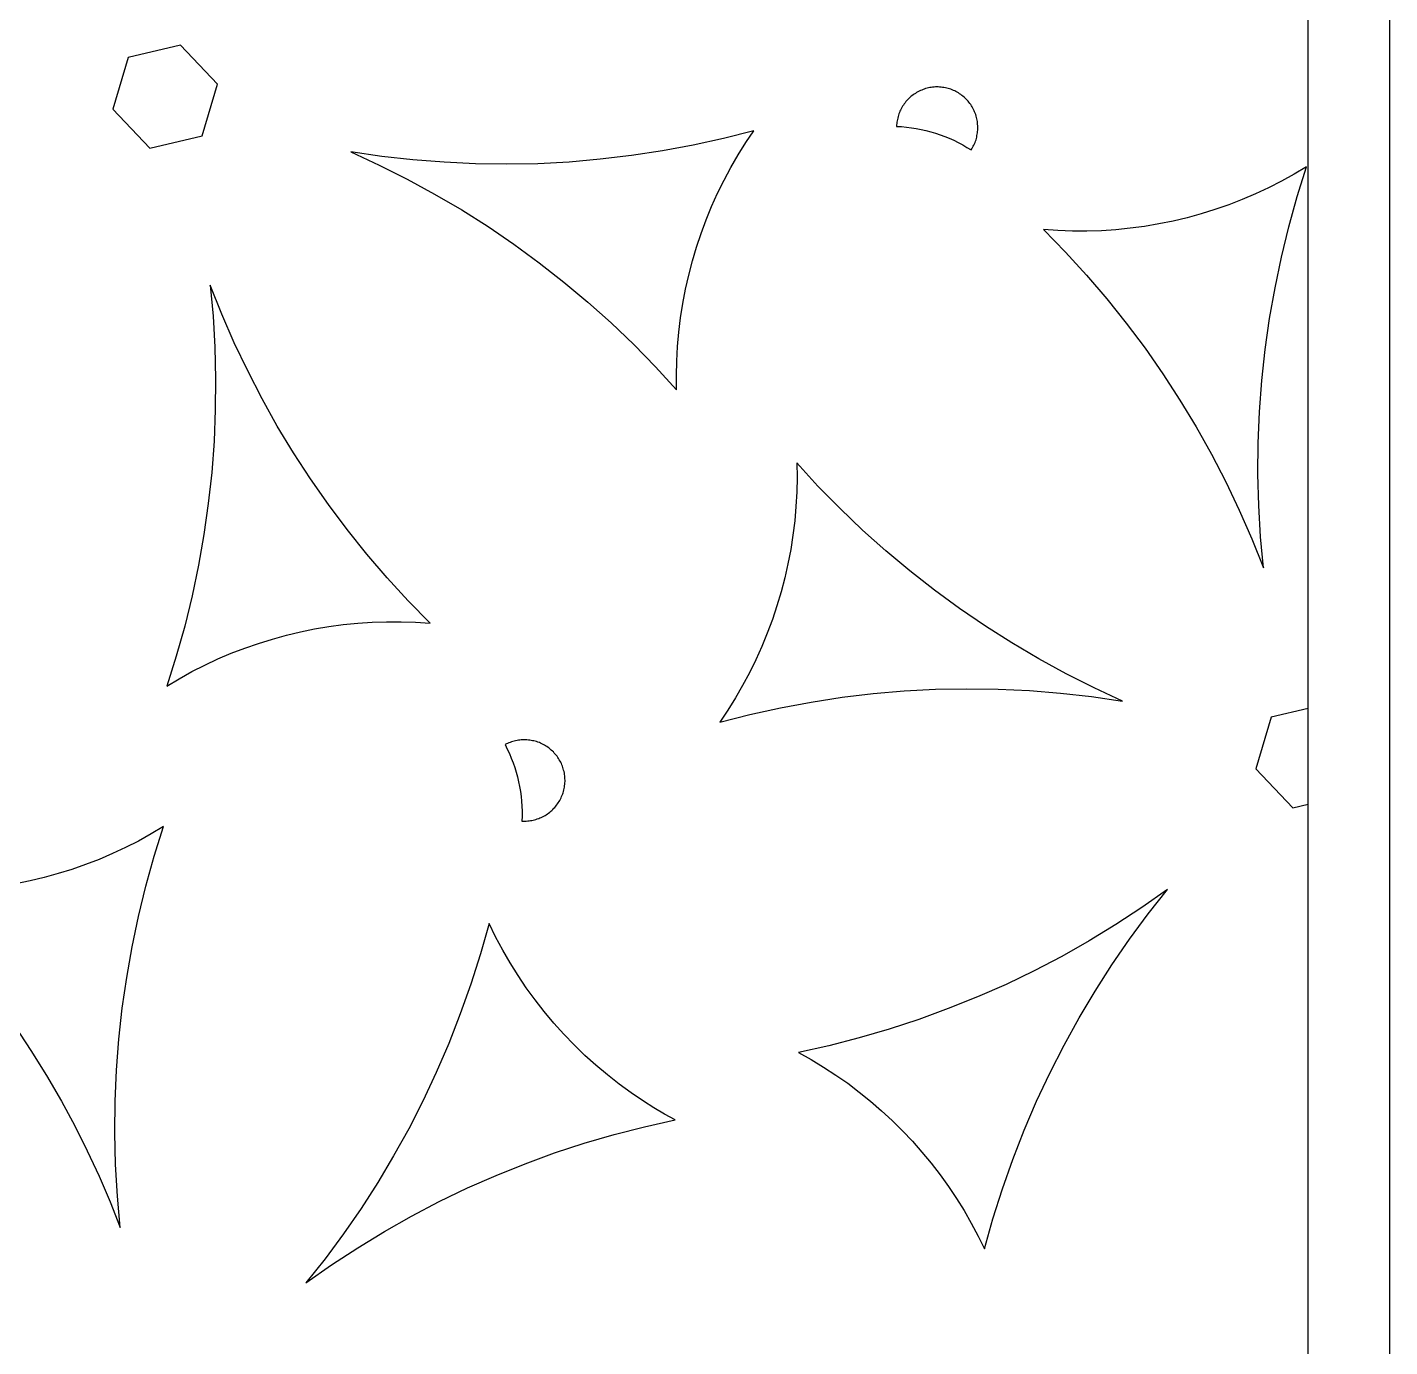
# Model space of a CAD drawing. Header units: millimetres. Extents: x 673 to 1358, y 599 to 1000.
# Drawn here: x 1258 to 1358.3, y 781.1 to 878.3 of the extents above; entities that cross this region are included whole.
import ezdxf

# ---------------------------------------------------------------- set-up
doc = ezdxf.new("R2010")
doc.units = ezdxf.units.MM
doc.layers.add('Layer 01', color=12, linetype='Continuous', true_color=0xde0000)

msp = doc.modelspace()

# ---------------------------------------------------------------- linework, layer by layer
at = {"layer": 'Layer 01'}
for p, q in [((1358.34, 598.75), (1358.34, 999.58)), ((1352.34, 604.75), (1352.34, 993.58)), ((1265.43, 876.06), (1264.3, 872.26)), ((1269.29, 876.98), (1265.43, 876.06)), ((1272.01, 874.1), (1269.29, 876.98)), ((1270.88, 870.3), (1272.01, 874.1)), ((1322.92, 873.04), (1322.84, 872.96)), ((1322.99, 873.11), (1322.92, 873.04)), ((1323.07, 873.18), (1322.99, 873.11)), ((1323.15, 873.24), (1323.07, 873.18)), ((1323.23, 873.31), (1323.15, 873.24)), ((1323.32, 873.37), (1323.23, 873.31)), ((1323.41, 873.42), (1323.32, 873.37)), ((1323.49, 873.48), (1323.41, 873.42)), ((1323.59, 873.53), (1323.49, 873.48)), ((1323.68, 873.58), (1323.59, 873.53)), ((1323.77, 873.62), (1323.68, 873.58)), ((1323.87, 873.66), (1323.77, 873.62)), ((1323.97, 873.7), (1323.87, 873.66)), ((1324.06, 873.74), (1323.97, 873.7)), ((1324.16, 873.77), (1324.06, 873.74)), ((1324.26, 873.8), (1324.16, 873.77)), ((1324.37, 873.82), (1324.26, 873.8)), ((1324.47, 873.84), (1324.37, 873.82)), ((1324.57, 873.86), (1324.47, 873.84)), ((1324.67, 873.87), (1324.57, 873.86)), ((1324.78, 873.88), (1324.67, 873.87)), ((1324.88, 873.89), (1324.78, 873.88)), ((1324.99, 873.89), (1324.88, 873.89)), ((1325.09, 873.89), (1324.99, 873.89)), ((1325.19, 873.88), (1325.09, 873.89)), ((1325.3, 873.88), (1325.19, 873.88)), ((1325.4, 873.86), (1325.3, 873.88)), ((1325.51, 873.85), (1325.4, 873.86)), ((1325.61, 873.83), (1325.51, 873.85)), ((1325.71, 873.81), (1325.61, 873.83)), ((1325.81, 873.78), (1325.71, 873.81)), ((1325.91, 873.75), (1325.81, 873.78)), ((1326.01, 873.72), (1325.91, 873.75)), ((1326.11, 873.68), (1326.01, 873.72)), ((1326.2, 873.64), (1326.11, 873.68)), ((1326.3, 873.6), (1326.2, 873.64)), ((1326.39, 873.55), (1326.3, 873.6)), ((1326.48, 873.5), (1326.39, 873.55)), ((1326.57, 873.45), (1326.48, 873.5)), ((1326.66, 873.39), (1326.57, 873.45)), ((1326.75, 873.33), (1326.66, 873.39)), ((1326.83, 873.27), (1326.75, 873.33)), ((1326.91, 873.21), (1326.83, 873.27)), ((1326.99, 873.14), (1326.91, 873.21)), ((1327.07, 873.07), (1326.99, 873.14)), ((1327.14, 873), (1327.07, 873.07)), ((1264.3, 872.26), (1267.02, 869.38)), ((1322.27, 872.1), (1322.23, 872)), ((1322.31, 872.19), (1322.27, 872.1)), ((1322.36, 872.29), (1322.31, 872.19)), ((1322.41, 872.38), (1322.36, 872.29)), ((1322.46, 872.47), (1322.41, 872.38)), ((1322.52, 872.56), (1322.46, 872.47)), ((1322.58, 872.64), (1322.52, 872.56)), ((1322.64, 872.72), (1322.58, 872.64)), ((1322.7, 872.81), (1322.64, 872.72)), ((1322.77, 872.89), (1322.7, 872.81)), ((1322.84, 872.96), (1322.77, 872.89)), ((1327.22, 872.92), (1327.14, 873)), ((1327.28, 872.84), (1327.22, 872.92)), ((1327.35, 872.76), (1327.28, 872.84)), ((1327.41, 872.68), (1327.35, 872.76)), ((1327.48, 872.59), (1327.41, 872.68)), ((1327.53, 872.51), (1327.48, 872.59)), ((1327.59, 872.42), (1327.53, 872.51)), ((1327.64, 872.33), (1327.59, 872.42)), ((1327.69, 872.24), (1327.64, 872.33)), ((1327.73, 872.14), (1327.69, 872.24)), ((1327.77, 872.05), (1327.73, 872.14)), ((1327.81, 871.95), (1327.77, 872.05)), ((1322.03, 871.19), (1322.02, 871.09)), ((1322.02, 871.09), (1322.02, 870.99)), ((1322.04, 871.3), (1322.03, 871.19)), ((1322.06, 871.4), (1322.04, 871.3)), ((1322.08, 871.5), (1322.06, 871.4)), ((1322.1, 871.6), (1322.08, 871.5)), ((1322.13, 871.71), (1322.1, 871.6)), ((1322.16, 871.81), (1322.13, 871.71)), ((1322.19, 871.9), (1322.16, 871.81)), ((1322.23, 872), (1322.19, 871.9)), ((1327.85, 871.85), (1327.81, 871.95)), ((1327.88, 871.75), (1327.85, 871.85)), ((1327.91, 871.65), (1327.88, 871.75)), ((1327.93, 871.55), (1327.91, 871.65)), ((1327.95, 871.45), (1327.93, 871.55)), ((1327.97, 871.34), (1327.95, 871.45)), ((1327.98, 871.24), (1327.97, 871.34)), ((1327.99, 871.14), (1327.98, 871.24)), ((1328, 871.03), (1327.99, 871.14)), ((1328, 870.93), (1328, 871.03)), ((1267.02, 869.38), (1270.88, 870.3)), ((1309.28, 870.1), (1307.03, 869.6)), ((1311.51, 870.67), (1309.28, 870.1)), ((1310.91, 869.79), (1311.51, 870.67)), ((1322.02, 870.99), (1322.38, 870.97)), ((1322.38, 870.97), (1322.74, 870.93)), ((1322.74, 870.93), (1323.11, 870.89)), ((1323.11, 870.89), (1323.47, 870.83)), ((1323.47, 870.83), (1323.82, 870.76)), ((1323.82, 870.76), (1324.18, 870.68)), ((1324.18, 870.68), (1324.53, 870.59)), ((1324.53, 870.59), (1324.88, 870.49)), ((1324.88, 870.49), (1325.23, 870.37)), ((1325.23, 870.37), (1325.57, 870.25)), ((1325.57, 870.25), (1325.9, 870.11)), ((1325.9, 870.11), (1326.24, 869.96)), ((1327.83, 869.9), (1327.87, 870)), ((1327.87, 870), (1327.9, 870.1)), ((1327.9, 870.1), (1327.92, 870.2)), ((1327.92, 870.2), (1327.94, 870.31)), ((1327.94, 870.31), (1327.96, 870.41)), ((1327.96, 870.41), (1327.98, 870.51)), ((1327.98, 870.51), (1327.99, 870.62)), ((1327.99, 870.62), (1328, 870.72)), ((1328, 870.82), (1328, 870.93)), ((1328, 870.72), (1328, 870.82)), ((1284.11, 868.78), (1281.83, 869.11)), ((1281.83, 869.11), (1283.92, 868.14)), ((1304.77, 869.18), (1302.49, 868.83)), ((1307.03, 869.6), (1304.77, 869.18)), ((1310.35, 868.88), (1310.91, 869.79)), ((1326.24, 869.96), (1326.56, 869.8)), ((1326.56, 869.8), (1326.89, 869.63)), ((1326.89, 869.63), (1327.2, 869.44)), ((1327.2, 869.44), (1327.51, 869.25)), ((1327.51, 869.25), (1327.57, 869.34)), ((1327.57, 869.34), (1327.62, 869.43)), ((1327.62, 869.43), (1327.67, 869.52)), ((1327.67, 869.52), (1327.72, 869.61)), ((1327.72, 869.61), (1327.76, 869.71)), ((1327.76, 869.71), (1327.8, 869.81)), ((1327.8, 869.81), (1327.83, 869.9)), ((1283.92, 868.14), (1285.98, 867.11)), ((1286.4, 868.52), (1284.11, 868.78)), ((1288.7, 868.34), (1286.4, 868.52)), ((1291, 868.23), (1288.7, 868.34)), ((1293.3, 868.2), (1291, 868.23)), ((1295.61, 868.24), (1293.3, 868.2)), ((1297.91, 868.36), (1295.61, 868.24)), ((1300.2, 868.56), (1297.91, 868.36)), ((1302.49, 868.83), (1300.2, 868.56)), ((1309.81, 867.96), (1310.35, 868.88)), ((1352.22, 868), (1351.31, 867.46)), ((1351.53, 865.81), (1352.22, 868)), ((1285.98, 867.11), (1288, 866)), ((1308.84, 866.06), (1309.31, 867.02)), ((1309.31, 867.02), (1309.81, 867.96)), ((1351.31, 867.46), (1350.37, 866.94)), ((1288, 866), (1289.99, 864.83)), ((1308.4, 865.09), (1308.84, 866.06)), ((1348.45, 866.01), (1347.47, 865.59)), ((1349.42, 866.46), (1348.45, 866.01)), ((1350.37, 866.94), (1349.42, 866.46)), ((1307.99, 864.1), (1308.4, 865.09)), ((1346.48, 865.21), (1345.47, 864.86)), ((1347.47, 865.59), (1346.48, 865.21)), ((1350.91, 863.59), (1351.53, 865.81)), ((1289.99, 864.83), (1291.93, 863.6)), ((1307.62, 863.1), (1307.99, 864.1)), ((1342.38, 864.01), (1341.34, 863.8)), ((1343.42, 864.26), (1342.38, 864.01)), ((1344.45, 864.54), (1343.42, 864.26)), ((1345.47, 864.86), (1344.45, 864.54)), ((1291.93, 863.6), (1293.84, 862.3)), ((1307.28, 862.09), (1307.62, 863.1)), ((1332.84, 863.38), (1334.45, 861.73)), ((1333.9, 863.31), (1332.84, 863.38)), ((1334.97, 863.27), (1333.9, 863.31)), ((1336.03, 863.27), (1334.97, 863.27)), ((1337.1, 863.3), (1336.03, 863.27)), ((1338.17, 863.37), (1337.1, 863.3)), ((1339.23, 863.48), (1338.17, 863.37)), ((1340.28, 863.62), (1339.23, 863.48)), ((1341.34, 863.8), (1340.28, 863.62)), ((1350.36, 861.35), (1350.91, 863.59)), ((1293.84, 862.3), (1295.7, 860.94)), ((1306.98, 861.07), (1307.28, 862.09)), ((1306.71, 860.03), (1306.98, 861.07)), ((1334.45, 861.73), (1336, 860.03)), ((1349.89, 859.1), (1350.36, 861.35)), ((1295.7, 860.94), (1297.51, 859.52)), ((1306.47, 858.99), (1306.71, 860.03)), ((1336, 860.03), (1337.5, 858.28)), ((1272.32, 857.16), (1271.47, 859.3)), ((1271.47, 859.3), (1271.68, 857.01)), ((1297.51, 859.52), (1299.28, 858.04)), ((1306.27, 857.95), (1306.47, 858.99)), ((1349.49, 856.83), (1349.89, 859.1)), ((1299.28, 858.04), (1300.99, 856.51)), ((1337.5, 858.28), (1338.94, 856.49)), ((1271.68, 857.01), (1271.81, 854.71)), ((1273.24, 855.05), (1272.32, 857.16)), ((1306.11, 856.89), (1306.27, 857.95)), ((1300.99, 856.51), (1302.66, 854.91)), ((1305.98, 855.83), (1306.11, 856.89)), ((1338.94, 856.49), (1340.32, 854.64)), ((1349.17, 854.55), (1349.49, 856.83)), ((1274.23, 852.97), (1273.24, 855.05)), ((1305.89, 854.77), (1305.98, 855.83)), ((1271.81, 854.71), (1271.86, 852.4)), ((1302.66, 854.91), (1304.27, 853.27)), ((1305.83, 853.7), (1305.89, 854.77)), ((1340.32, 854.64), (1341.64, 852.75)), ((1348.92, 852.26), (1349.17, 854.55)), ((1275.29, 850.92), (1274.23, 852.97)), ((1304.27, 853.27), (1305.82, 851.57)), ((1305.81, 852.64), (1305.83, 853.7)), ((1271.86, 852.4), (1271.84, 850.1)), ((1305.82, 851.57), (1305.81, 852.64)), ((1341.64, 852.75), (1342.89, 850.82)), ((1348.75, 849.96), (1348.92, 852.26)), ((1271.84, 850.1), (1271.75, 847.8)), ((1276.41, 848.91), (1275.29, 850.92)), ((1342.89, 850.82), (1344.08, 848.85)), ((1348.65, 847.66), (1348.75, 849.96)), ((1277.6, 846.94), (1276.41, 848.91)), ((1344.08, 848.85), (1345.21, 846.84)), ((1271.75, 847.8), (1271.58, 845.5)), ((1278.86, 845.01), (1277.6, 846.94)), ((1348.63, 845.36), (1348.65, 847.66)), ((1316.23, 844.49), (1314.67, 846.19)), ((1314.67, 846.19), (1314.69, 845.12)), ((1345.21, 846.84), (1346.27, 844.79)), ((1271.58, 845.5), (1271.33, 843.21)), ((1280.18, 843.12), (1278.86, 845.01)), ((1314.69, 845.12), (1314.67, 844.06)), ((1348.69, 843.05), (1348.63, 845.36)), ((1314.67, 844.06), (1314.61, 842.99)), ((1317.84, 842.85), (1316.23, 844.49)), ((1346.27, 844.79), (1347.26, 842.71)), ((1271.33, 843.21), (1271, 840.93)), ((1281.56, 841.28), (1280.18, 843.12)), ((1314.61, 842.99), (1314.52, 841.93)), ((1348.82, 840.75), (1348.69, 843.05)), ((1314.52, 841.93), (1314.39, 840.87)), ((1319.5, 841.25), (1317.84, 842.85)), ((1347.26, 842.71), (1348.18, 840.6)), ((1271, 840.93), (1270.61, 838.66)), ((1283, 839.48), (1281.56, 841.28)), ((1321.22, 839.72), (1319.5, 841.25)), ((1314.39, 840.87), (1314.22, 839.82)), ((1348.18, 840.6), (1349.03, 838.46)), ((1349.03, 838.46), (1348.82, 840.75)), ((1284.49, 837.73), (1283, 839.48)), ((1314.22, 839.82), (1314.02, 838.77)), ((1322.99, 838.24), (1321.22, 839.72)), ((1270.61, 838.66), (1270.13, 836.41)), ((1314.02, 838.77), (1313.79, 837.73)), ((1324.8, 836.82), (1322.99, 838.24)), ((1286.05, 836.03), (1284.49, 837.73)), ((1313.79, 837.73), (1313.52, 836.69)), ((1270.13, 836.41), (1269.59, 834.17)), ((1287.66, 834.38), (1286.05, 836.03)), ((1313.52, 836.69), (1313.21, 835.67)), ((1326.66, 835.46), (1324.8, 836.82)), ((1313.21, 835.67), (1312.87, 834.66)), ((1328.56, 834.16), (1326.66, 835.46)), ((1269.59, 834.17), (1268.97, 831.95)), ((1278.11, 833.75), (1279.16, 833.96)), ((1279.16, 833.96), (1280.21, 834.14)), ((1280.21, 834.14), (1281.27, 834.28)), ((1281.27, 834.28), (1282.33, 834.39)), ((1282.33, 834.39), (1283.4, 834.46)), ((1283.4, 834.46), (1284.46, 834.49)), ((1284.46, 834.49), (1285.53, 834.49)), ((1285.53, 834.49), (1286.6, 834.46)), ((1286.6, 834.46), (1287.66, 834.38)), ((1312.87, 834.66), (1312.5, 833.66)), ((1330.51, 832.93), (1328.56, 834.16)), ((1274.02, 832.55), (1275.03, 832.9)), ((1275.03, 832.9), (1276.05, 833.22)), ((1276.05, 833.22), (1277.08, 833.5)), ((1277.08, 833.5), (1278.11, 833.75)), ((1312.5, 833.66), (1312.1, 832.67)), ((1332.49, 831.76), (1330.51, 832.93)), ((1268.97, 831.95), (1268.27, 829.76)), ((1272.04, 831.75), (1273.02, 832.17)), ((1273.02, 832.17), (1274.02, 832.55)), ((1312.1, 832.67), (1311.66, 831.7)), ((1270.12, 830.82), (1271.08, 831.3)), ((1271.08, 831.3), (1272.04, 831.75)), ((1311.66, 831.7), (1311.19, 830.74)), ((1334.51, 830.65), (1332.49, 831.76)), ((1268.27, 829.76), (1269.19, 830.3)), ((1269.19, 830.3), (1270.12, 830.82)), ((1311.19, 830.74), (1310.68, 829.8)), ((1336.57, 829.62), (1334.51, 830.65)), ((1310.15, 828.88), (1309.58, 827.97)), ((1310.68, 829.8), (1310.15, 828.88)), ((1315.73, 828.58), (1318.01, 828.93)), ((1318.01, 828.93), (1320.3, 829.2)), ((1320.3, 829.2), (1322.59, 829.4)), ((1322.59, 829.4), (1324.89, 829.52)), ((1324.89, 829.52), (1327.19, 829.56)), ((1327.19, 829.56), (1329.5, 829.53)), ((1329.5, 829.53), (1331.8, 829.43)), ((1331.8, 829.43), (1334.09, 829.24)), ((1334.09, 829.24), (1336.38, 828.98)), ((1336.38, 828.98), (1338.66, 828.65)), ((1338.66, 828.65), (1336.57, 829.62)), ((1309.58, 827.97), (1308.99, 827.09)), ((1311.22, 827.66), (1313.47, 828.16)), ((1313.47, 828.16), (1315.73, 828.58)), ((1352.34, 828.11), (1349.61, 827.46)), ((1308.99, 827.09), (1311.22, 827.66)), ((1349.61, 827.46), (1348.48, 823.66)), ((1293.28, 825.49), (1293.18, 825.44)), ((1293.18, 825.44), (1293.35, 825.11)), ((1293.37, 825.53), (1293.28, 825.49)), ((1293.35, 825.11), (1293.5, 824.78)), ((1293.47, 825.57), (1293.37, 825.53)), ((1293.56, 825.61), (1293.47, 825.57)), ((1293.66, 825.64), (1293.56, 825.61)), ((1293.76, 825.68), (1293.66, 825.64)), ((1293.86, 825.7), (1293.76, 825.68)), ((1293.96, 825.73), (1293.86, 825.7)), ((1294.07, 825.75), (1293.96, 825.73)), ((1294.17, 825.76), (1294.07, 825.75)), ((1294.27, 825.78), (1294.17, 825.76)), ((1294.38, 825.79), (1294.27, 825.78)), ((1294.48, 825.79), (1294.38, 825.79)), ((1294.59, 825.8), (1294.48, 825.79)), ((1294.69, 825.8), (1294.59, 825.8)), ((1294.79, 825.79), (1294.69, 825.8)), ((1294.9, 825.78), (1294.79, 825.79)), ((1295, 825.77), (1294.9, 825.78)), ((1295.1, 825.75), (1295, 825.77)), ((1295.21, 825.73), (1295.1, 825.75)), ((1295.31, 825.71), (1295.21, 825.73)), ((1295.41, 825.69), (1295.31, 825.71)), ((1295.51, 825.66), (1295.41, 825.69)), ((1295.61, 825.62), (1295.51, 825.66)), ((1295.71, 825.59), (1295.61, 825.62)), ((1295.8, 825.55), (1295.71, 825.59)), ((1295.9, 825.5), (1295.8, 825.55)), ((1295.99, 825.46), (1295.9, 825.5)), ((1296.08, 825.41), (1295.99, 825.46)), ((1296.17, 825.35), (1296.08, 825.41)), ((1296.26, 825.3), (1296.17, 825.35)), ((1296.35, 825.24), (1296.26, 825.3)), ((1296.43, 825.17), (1296.35, 825.24)), ((1296.51, 825.11), (1296.43, 825.17)), ((1296.59, 825.04), (1296.51, 825.11)), ((1296.67, 824.97), (1296.59, 825.04)), ((1296.74, 824.9), (1296.67, 824.97)), ((1296.81, 824.82), (1296.74, 824.9)), ((1293.5, 824.78), (1293.64, 824.45)), ((1293.64, 824.45), (1293.78, 824.11)), ((1293.78, 824.11), (1293.9, 823.76)), ((1296.88, 824.74), (1296.81, 824.82)), ((1296.95, 824.66), (1296.88, 824.74)), ((1297.01, 824.58), (1296.95, 824.66)), ((1297.07, 824.5), (1297.01, 824.58)), ((1297.13, 824.41), (1297.07, 824.5)), ((1297.18, 824.32), (1297.13, 824.41)), ((1297.24, 824.23), (1297.18, 824.32)), ((1297.28, 824.14), (1297.24, 824.23)), ((1297.33, 824.04), (1297.28, 824.14)), ((1297.37, 823.95), (1297.33, 824.04)), ((1297.41, 823.85), (1297.37, 823.95)), ((1297.44, 823.75), (1297.41, 823.85)), ((1293.9, 823.76), (1294, 823.42)), ((1294, 823.42), (1294.1, 823.06)), ((1294.1, 823.06), (1294.18, 822.71)), ((1297.47, 823.65), (1297.44, 823.75)), ((1297.5, 823.55), (1297.47, 823.65)), ((1297.53, 823.45), (1297.5, 823.55)), ((1297.55, 823.35), (1297.53, 823.45)), ((1297.56, 823.24), (1297.55, 823.35)), ((1297.58, 823.14), (1297.56, 823.24)), ((1297.59, 823.04), (1297.58, 823.14)), ((1297.59, 822.93), (1297.59, 823.04)), ((1297.6, 822.83), (1297.59, 822.93)), ((1348.48, 823.66), (1351.21, 820.78)), ((1294.18, 822.71), (1294.26, 822.35)), ((1294.26, 822.35), (1294.32, 821.99)), ((1294.32, 821.99), (1294.37, 821.63)), ((1297.43, 821.81), (1297.46, 821.9)), ((1297.46, 821.9), (1297.49, 822)), ((1297.49, 822), (1297.51, 822.11)), ((1297.51, 822.11), (1297.54, 822.21)), ((1297.54, 822.21), (1297.56, 822.31)), ((1297.56, 822.31), (1297.57, 822.41)), ((1297.57, 822.41), (1297.58, 822.52)), ((1297.58, 822.52), (1297.59, 822.62)), ((1297.59, 822.62), (1297.6, 822.72)), ((1297.6, 822.72), (1297.6, 822.83)), ((1294.37, 821.63), (1294.4, 821.27)), ((1294.4, 821.27), (1294.43, 820.91)), ((1294.43, 820.91), (1294.44, 820.54)), ((1296.85, 820.82), (1296.92, 820.9)), ((1296.92, 820.9), (1296.98, 820.98)), ((1296.98, 820.98), (1297.04, 821.07)), ((1297.04, 821.07), (1297.1, 821.15)), ((1297.1, 821.15), (1297.16, 821.24)), ((1297.16, 821.24), (1297.21, 821.33)), ((1297.21, 821.33), (1297.26, 821.42)), ((1297.26, 821.42), (1297.31, 821.52)), ((1297.31, 821.52), (1297.35, 821.61)), ((1297.35, 821.61), (1297.39, 821.71)), ((1297.39, 821.71), (1297.43, 821.81)), ((1351.21, 820.78), (1352.34, 821.05)), ((1294.44, 820.18), (1294.43, 819.81)), ((1294.44, 820.54), (1294.44, 820.18)), ((1294.85, 819.82), (1294.95, 819.83)), ((1294.95, 819.83), (1295.05, 819.84)), ((1295.05, 819.84), (1295.16, 819.86)), ((1295.16, 819.86), (1295.26, 819.88)), ((1295.26, 819.88), (1295.36, 819.91)), ((1295.36, 819.91), (1295.46, 819.93)), ((1295.46, 819.93), (1295.56, 819.97)), ((1295.56, 819.97), (1295.66, 820)), ((1295.66, 820), (1295.75, 820.04)), ((1295.75, 820.04), (1295.85, 820.08)), ((1295.85, 820.08), (1295.94, 820.13)), ((1295.94, 820.13), (1296.04, 820.17)), ((1296.04, 820.17), (1296.13, 820.23)), ((1296.13, 820.23), (1296.22, 820.28)), ((1296.22, 820.28), (1296.3, 820.34)), ((1296.3, 820.34), (1296.39, 820.4)), ((1296.39, 820.4), (1296.47, 820.46)), ((1296.47, 820.46), (1296.55, 820.53)), ((1296.55, 820.53), (1296.63, 820.6)), ((1296.63, 820.6), (1296.7, 820.67)), ((1296.7, 820.67), (1296.78, 820.75)), ((1296.78, 820.75), (1296.85, 820.82)), ((1267.12, 818.86), (1266.19, 818.34)), ((1268.04, 819.4), (1267.12, 818.86)), ((1267.35, 817.22), (1268.04, 819.4)), ((1294.43, 819.81), (1294.53, 819.81)), ((1294.53, 819.81), (1294.64, 819.81)), ((1294.64, 819.81), (1294.74, 819.81)), ((1294.74, 819.81), (1294.85, 819.82)), ((1265.24, 817.86), (1264.27, 817.41)), ((1266.19, 818.34), (1265.24, 817.86)), ((1263.29, 816.99), (1262.29, 816.6)), ((1264.27, 817.41), (1263.29, 816.99)), ((1266.73, 815.01), (1267.35, 817.22)), ((1260.27, 815.94), (1259.24, 815.65)), ((1261.28, 816.25), (1260.27, 815.94)), ((1262.29, 816.6), (1261.28, 816.25)), ((1258.2, 815.41), (1257.15, 815.19)), ((1259.24, 815.65), (1258.2, 815.41)), ((1266.19, 812.79), (1266.73, 815.01)), ((1341.97, 814.77), (1340.09, 813.44)), ((1340.55, 812.97), (1341.97, 814.77)), ((1340.09, 813.44), (1338.17, 812.18)), ((1339.18, 811.12), (1340.55, 812.97)), ((1265.72, 810.54), (1266.19, 812.79)), ((1292.01, 812.27), (1291.38, 810.02)), ((1292.49, 811.28), (1292.01, 812.27)), ((1338.17, 812.18), (1336.2, 810.98)), ((1293.01, 810.31), (1292.49, 811.28)), ((1336.2, 810.98), (1334.19, 809.84)), ((1337.88, 809.22), (1339.18, 811.12)), ((1265.32, 808.29), (1265.72, 810.54)), ((1291.38, 810.02), (1290.67, 807.8)), ((1293.56, 809.36), (1293.01, 810.31)), ((1334.19, 809.84), (1332.15, 808.78)), ((1294.14, 808.43), (1293.56, 809.36)), ((1336.64, 807.29), (1337.88, 809.22)), ((1264.99, 806.02), (1265.32, 808.29)), ((1290.67, 807.8), (1289.89, 805.6)), ((1294.75, 807.52), (1294.14, 808.43)), ((1332.15, 808.78), (1330.08, 807.78)), ((1295.4, 806.63), (1294.75, 807.52)), ((1327.97, 806.85), (1325.83, 805.99)), ((1330.08, 807.78), (1327.97, 806.85)), ((1335.46, 805.31), (1336.64, 807.29)), ((1264.74, 803.74), (1264.99, 806.02)), ((1296.07, 805.77), (1295.4, 806.63)), ((1325.83, 805.99), (1323.67, 805.2)), ((1289.89, 805.6), (1289.04, 803.42)), ((1296.78, 804.93), (1296.07, 805.77)), ((1297.51, 804.11), (1296.78, 804.93)), ((1323.67, 805.2), (1321.48, 804.48)), ((1334.35, 803.3), (1335.46, 805.31)), ((1257.05, 804.74), (1258.26, 802.92)), ((1298.28, 803.32), (1297.51, 804.11)), ((1319.27, 803.83), (1317.04, 803.26)), ((1321.48, 804.48), (1319.27, 803.83)), ((1258.26, 802.92), (1259.42, 801.06)), ((1264.57, 801.46), (1264.74, 803.74)), ((1289.04, 803.42), (1288.12, 801.28)), ((1299.07, 802.55), (1298.28, 803.32)), ((1317.04, 803.26), (1314.79, 802.77)), ((1333.31, 801.25), (1334.35, 803.3)), ((1299.88, 801.82), (1299.07, 802.55)), ((1300.72, 801.11), (1299.88, 801.82)), ((1314.79, 802.77), (1315.72, 802.24)), ((1315.72, 802.24), (1316.64, 801.69)), ((1259.42, 801.06), (1260.51, 799.17)), ((1264.47, 799.17), (1264.57, 801.46)), ((1288.12, 801.28), (1287.13, 799.17)), ((1301.59, 800.43), (1300.72, 801.11)), ((1316.64, 801.69), (1317.54, 801.1)), ((1317.54, 801.1), (1318.42, 800.49)), ((1332.33, 799.17), (1333.31, 801.25)), ((1302.47, 799.79), (1301.59, 800.43)), ((1303.38, 799.17), (1302.47, 799.79)), ((1318.42, 800.49), (1319.27, 799.84)), ((1319.27, 799.84), (1320.1, 799.17)), ((1260.51, 799.17), (1261.49, 797.36)), ((1264.45, 796.84), (1264.47, 799.17)), ((1287.13, 799.17), (1286.09, 797.14)), ((1304.14, 798.69), (1303.38, 799.17)), ((1320.1, 799.17), (1320.91, 798.47)), ((1331.42, 797.05), (1332.33, 799.17)), ((1303.46, 797.29), (1305.71, 797.79)), ((1304.92, 798.23), (1304.14, 798.69)), ((1305.71, 797.79), (1304.92, 798.23)), ((1320.91, 798.47), (1321.69, 797.75)), ((1321.69, 797.75), (1322.45, 797)), ((1261.49, 797.36), (1262.41, 795.52)), ((1264.5, 794.51), (1264.45, 796.84)), ((1286.09, 797.14), (1284.98, 795.15)), ((1301.23, 796.72), (1303.46, 797.29)), ((1322.45, 797), (1323.18, 796.23)), ((1330.58, 794.89), (1331.42, 797.05)), ((1296.83, 795.36), (1299.01, 796.07)), ((1299.01, 796.07), (1301.23, 796.72)), ((1323.18, 796.23), (1323.89, 795.43)), ((1262.41, 795.52), (1263.28, 793.66)), ((1284.98, 795.15), (1283.81, 793.19)), ((1294.66, 794.57), (1296.83, 795.36)), ((1323.89, 795.43), (1324.57, 794.61)), ((1329.81, 792.72), (1330.58, 794.89)), ((1264.63, 792.18), (1264.5, 794.51)), ((1292.53, 793.71), (1294.66, 794.57)), ((1324.57, 794.61), (1325.22, 793.76)), ((1325.22, 793.76), (1325.84, 792.9)), ((1263.28, 793.66), (1264.09, 791.77)), ((1283.81, 793.19), (1282.58, 791.28)), ((1288.34, 791.78), (1290.42, 792.78)), ((1290.42, 792.78), (1292.53, 793.71)), ((1325.84, 792.9), (1326.43, 792.01)), ((1264.09, 791.77), (1264.84, 789.86)), ((1264.84, 789.86), (1264.63, 792.18)), ((1286.3, 790.71), (1288.34, 791.78)), ((1326.43, 792.01), (1326.99, 791.11)), ((1329.11, 790.51), (1329.81, 792.72)), ((1282.58, 791.28), (1281.29, 789.4)), ((1326.99, 791.11), (1327.52, 790.18)), ((1284.3, 789.57), (1286.3, 790.71)), ((1327.52, 790.18), (1328.02, 789.24)), ((1328.49, 788.29), (1329.11, 790.51)), ((1281.29, 789.4), (1279.93, 787.57)), ((1282.33, 788.37), (1284.3, 789.57)), ((1328.02, 789.24), (1328.49, 788.29)), ((1280.4, 787.11), (1282.33, 788.37)), ((1279.93, 787.57), (1278.52, 785.78)), ((1278.52, 785.78), (1280.4, 787.11))]:
    msp.add_line(p, q, dxfattribs=at)

doc.saveas('drawing.dxf')
